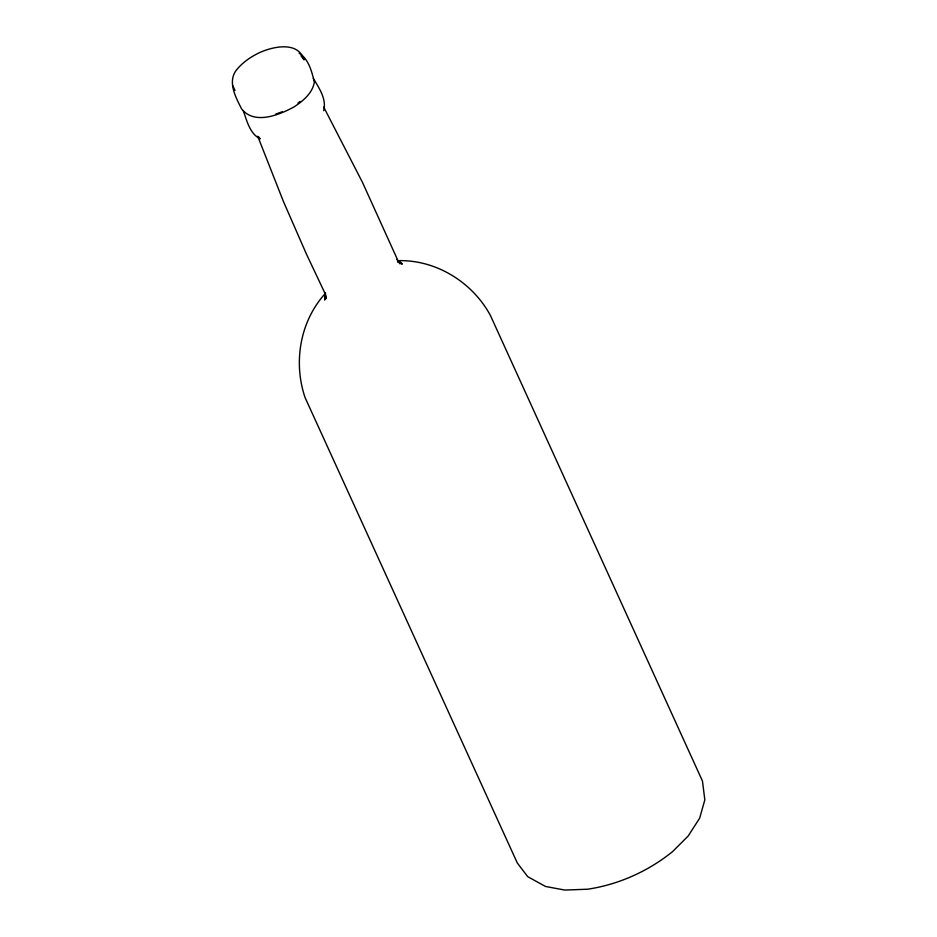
<?xml version="1.0" encoding="UTF-8"?>
<svg xmlns="http://www.w3.org/2000/svg" width="937" height="937" viewBox="0 0 937 937"><rect width="100%" height="100%" fill="white"/><g stroke="black" fill="none" stroke-linecap="round" stroke-linejoin="round"><path stroke-width="1.41" d="M323.687 110.707C326.826 98.994 318.943 87.937 313.333 78.345M325.432 297.298L324.635 300.074L325.362 292.953M324.518 297.427L325.385 296.069M324.343 294.558C299.805 322.316 293.269 362.771 305.052 397.522L517.318 863.012L527.718 876.669L545.51 886.461L564.788 890.068L587.71 889.213C618.701 884.505 648.123 871.34 672.497 851.663L688.121 836.085L699.646 818.2L704.835 799.87L702.457 781.036L490.402 315.441C472.482 282.283 436.138 259.654 398.213 260.673M297.919 103.082L300.086 101.512M275.701 114.127L282.26 111.737M398.342 262.173L400.872 262.641L397.757 261.634M299.079 53.163C308.648 58.844 311.998 72.055 314.352 82.292C312.372 93.313 303.084 100.903 294.265 106.783C279.402 114.97 254.22 125.218 241.57 108.809C235.433 96.827 226.555 80.348 237.752 68.471C243.843 61.467 251.666 56.325 260.029 52.413C273.639 46.381 298.247 41.064 304.045 59.874L300.988 55.752M397.487 261.528L402.313 264.117L398.014 260.779L362.467 182.34L323.698 107.052M396.82 259.408L400.111 263.836L398.049 260.685M258.694 136.884L260.158 138.84C249.769 133.698 246.864 120.697 243.315 110.765M232.798 85.618L235 90.456M257.734 136.263L283.489 201.631L306.481 254.185L324.87 293.094L326.135 298.575L325.303 292.543"/></g></svg>
